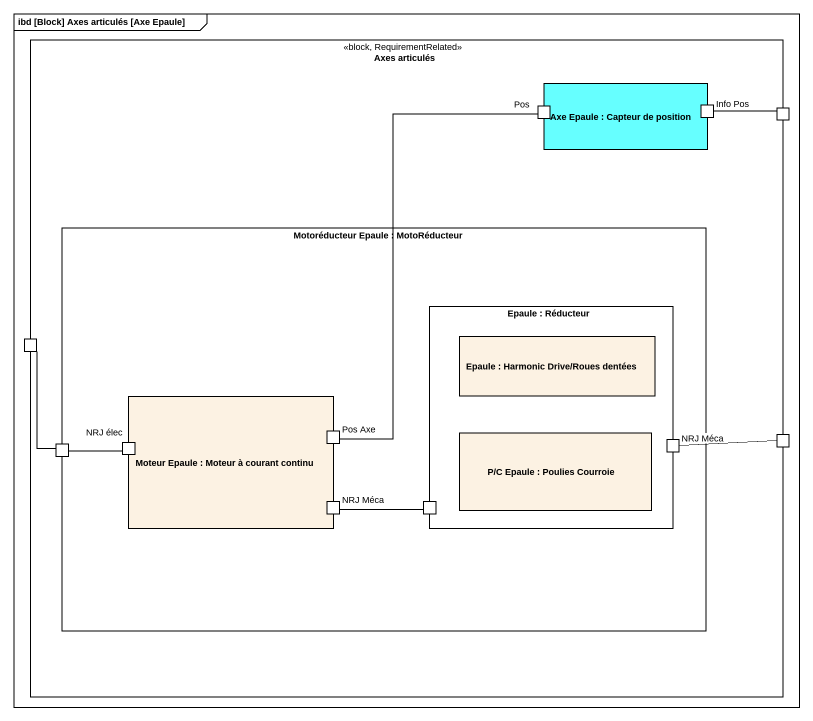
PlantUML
@startuml
mainframe ibd [Block] Axes articulés [Axe Epaule]
rectangle "Axes articulés" as Axes_articulés <<block, RequirementRelated>> {
  rectangle "Axe Epaule : Capteur de position" as Axe_Epaule #66FFFF {
    port Pos
    port "Info Pos" as Info_Pos
  }
  port " " as port1
  rectangle "Motoréducteur Epaule : MotoRéducteur" as Motoréducteur_Epaule {
    rectangle "Epaule : Réducteur" as Epaule {
      rectangle "Epaule : Harmonic Drive/Roues dentées" as Epaule_2
      rectangle "P/C Epaule : Poulies Courroie" as P_C_Epaule
      port "NRJ Méca" as NRJ_Méca
      port " " as port5
    }
    rectangle "Moteur Epaule : Moteur à courant continu" as Moteur_Epaule {
      port "Pos Axe" as Pos_Axe
      port "NRJ élec" as NRJ_élec
      port "NRJ Méca" as NRJ_Méca_2
    }
    port " " as port4
  }
  port " " as port2
  port " " as port3
}
Info_Pos -right- port1
port2 -- port4
Pos_Axe -up- Pos
NRJ_Méca -right- port3
port4 -right- NRJ_élec
NRJ_Méca_2 -right- port5
@enduml
